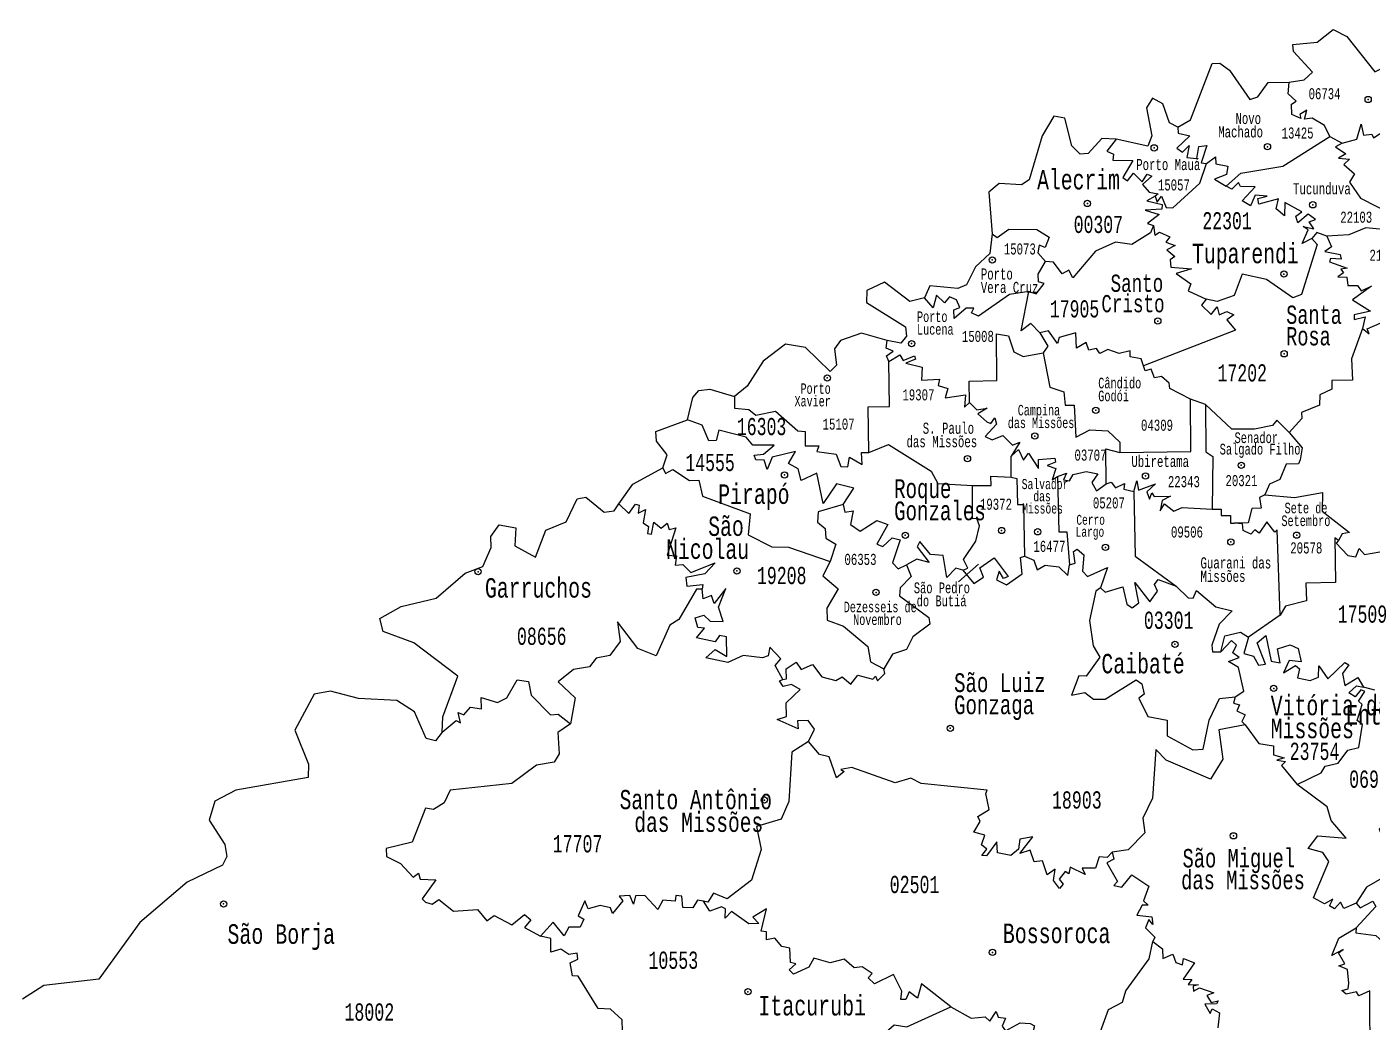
# Model space of a CAD drawing. Header units: millimetres. Extents: x 9851 to 10267, y 23387 to 23778.
# Drawn here: x 10027.88 to 10047.2, y 23436.49 to 23450.78 of the extents above; entities that cross this region are included whole.
import ezdxf
from ezdxf.enums import TextEntityAlignment as Align

# ---------------------------------------------------------------- set-up
doc = ezdxf.new("R2010")
doc.units = ezdxf.units.MM
doc.layers.add('3', color=7, linetype='Continuous')
doc.styles.add('MONOTXT', font='MONOTXT', dxfattribs={"height": 0.2})

# ---------------------------------------------------------------- blocks, each defined once
blk = doc.blocks.new('SEDE')
at = {"layer": '3', "color": 7, "linetype": 'Continuous'}
blk.add_circle((0, 0), 0.00451, dxfattribs=at)

msp = doc.modelspace()

# ---------------------------------------------------------------- linework, layer by layer
at = {"color": 7, "linetype": 'Continuous'}
for p, q in [((10046.595, 23449.205), (10046.77, 23449.108)), ((10044.809, 23445.355), (10044.595, 23445.435)), ((10042.019, 23444.313), (10042.017, 23444.618)), ((10041.551, 23443.067), (10041.26, 23442.814)), ((10045.88, 23442.333), (10045.427, 23442.018))]:
    msp.add_line(p, q, dxfattribs=at)
for points in [[(10046.011, 23449.985), (10046.227, 23450.016), (10046.346, 23450.129), (10046.071, 23450.422), (10046.061, 23450.524), (10046.412, 23450.56), (10046.64, 23450.741), (10046.836, 23450.639), (10047.24, 23450.131), (10047.415, 23450.225), (10047.39, 23450.777), (10047.904, 23450.319)], [(10044.411, 23449.339), (10044.593, 23449.444), (10044.904, 23450.251), (10045.014, 23450.259), (10045.151, 23450.157), (10045.446, 23449.737), (10045.559, 23449.775), (10045.71, 23449.978), (10046.011, 23449.985)], [(10046.595, 23449.205), (10046.515, 23449.362), (10046.342, 23449.466), (10046.232, 23449.454), (10046.263, 23449.584), (10046.165, 23449.522), (10046.178, 23449.461), (10046.05, 23449.519), (10046.044, 23449.668), (10046.112, 23449.712), (10045.997, 23449.818), (10046.011, 23449.985)], [(10044.411, 23449.339), (10044.29, 23449.402), (10044.197, 23449.675), (10044.048, 23449.756), (10043.961, 23449.615), (10044.038, 23449.212), (10043.978, 23449.067), (10043.526, 23449.164)], [(10046.77, 23449.108), (10046.982, 23449.164), (10047.042, 23449.383), (10047.075, 23449.222), (10047.196, 23449.238), (10047.219, 23449.184), (10047.465, 23449.343), (10047.436, 23449.457), (10047.808, 23449.509), (10047.772, 23449.614), (10048.058, 23449.659), (10048.194, 23449.806)], [(10043.526, 23449.164), (10043.32, 23449.176), (10043.125, 23448.961), (10043.011, 23448.951), (10042.888, 23449.072), (10042.788, 23449.469), (10042.63, 23449.496), (10042.463, 23449.213), (10042.274, 23448.584), (10042.168, 23448.511), (10041.844, 23448.531), (10041.698, 23448.403), (10041.744, 23447.805)], [(10044.411, 23449.339), (10044.416, 23449.251), (10044.584, 23449.215), (10044.396, 23449.036), (10044.479, 23448.979), (10044.573, 23449.075), (10044.54, 23448.902), (10044.685, 23448.886), (10044.711, 23449.06), (10044.827, 23449.073), (10044.745, 23448.825), (10044.822, 23448.815)], [(10043.526, 23449.164), (10043.392, 23448.995), (10043.489, 23448.951), (10043.479, 23448.865), (10043.763, 23448.86), (10043.62, 23448.617), (10043.686, 23448.567), (10043.774, 23448.68), (10043.897, 23448.552), (10043.969, 23448.664), (10044.036, 23448.633), (10043.905, 23448.514), (10044, 23448.406), (10044.127, 23448.383), (10044.084, 23448.347)], [(10045.103, 23448.492), (10045.315, 23448.676), (10045.917, 23448.779), (10046.595, 23449.205)], [(10046.77, 23449.108), (10046.675, 23449.056), (10046.824, 23448.956), (10046.717, 23448.894), (10046.878, 23448.878), (10046.794, 23448.8), (10046.947, 23448.669), (10046.875, 23448.548), (10047.033, 23448.319), (10047.513, 23448.077), (10047.902, 23448.078)], [(10044.822, 23448.815), (10044.951, 23448.914), (10044.957, 23448.81), (10045.128, 23448.778), (10045.108, 23448.66), (10044.937, 23448.593), (10045.103, 23448.492)], [(10044.084, 23448.347), (10044.116, 23448.262), (10044.177, 23448.349), (10044.244, 23448.186), (10044.341, 23448.181), (10044.726, 23448.533), (10044.822, 23448.815)], [(10046.337, 23447.738), (10046.198, 23447.67), (10046.281, 23447.864), (10046.213, 23447.914), (10046.366, 23447.88), (10046.298, 23447.977), (10046.387, 23448.015), (10046.283, 23448.089), (10046.132, 23447.964), (10046.105, 23448.06), (10046.19, 23448.123), (10045.946, 23448.255), (10045.945, 23448.067), (10045.825, 23448.166), (10045.858, 23448.31), (10045.575, 23448.235), (10045.561, 23448.312), (10045.696, 23448.347), (10045.524, 23448.362), (10045.455, 23448.207), (10045.335, 23448.282), (10045.521, 23448.48), (10045.31, 23448.486), (10045.283, 23448.542), (10045.188, 23448.447), (10045.103, 23448.492)], [(10044.084, 23448.347), (10043.968, 23448.282), (10044.188, 23448.228), (10044.181, 23448.163), (10043.943, 23448.146), (10044.142, 23448.085), (10043.974, 23447.955), (10044.062, 23447.925)], [(10047.902, 23448.078), (10047.897, 23447.991), (10047.509, 23447.857), (10047.11, 23447.894), (10046.868, 23447.793), (10046.55, 23447.772)], [(10044.062, 23447.925), (10044.018, 23447.823), (10043.749, 23447.652), (10043.515, 23447.689), (10043.227, 23447.556), (10042.905, 23447.177), (10042.847, 23447.284), (10042.75, 23447.234), (10042.628, 23447.401), (10042.512, 23447.408)], [(10044.062, 23447.925), (10044.079, 23447.787), (10044.149, 23447.831), (10044.294, 23447.764), (10044.241, 23447.686), (10044.374, 23447.639), (10044.255, 23447.575), (10044.37, 23447.481), (10044.301, 23447.433), (10044.309, 23447.33), (10044.608, 23447.307), (10044.389, 23447.24), (10044.597, 23447.087), (10044.558, 23446.988), (10044.82, 23446.87)], [(10041.744, 23447.805), (10041.712, 23447.523), (10041.505, 23447.332), (10041.375, 23447.074), (10041.254, 23447.021), (10040.849, 23447.062), (10040.771, 23446.887)], [(10041.744, 23447.805), (10041.819, 23447.755), (10041.984, 23447.876), (10042.386, 23447.871), (10042.565, 23447.758), (10042.508, 23447.612), (10042.422, 23447.646), (10042.4, 23447.534), (10042.512, 23447.408)], [(10046.337, 23447.738), (10046.411, 23447.654), (10046.189, 23446.934), (10046.064, 23446.889), (10045.686, 23447.15), (10045.335, 23447.228), (10045.222, 23446.92), (10044.975, 23446.835), (10044.82, 23446.87)], [(10046.55, 23447.772), (10046.405, 23447.826), (10046.337, 23447.738)], [(10046.55, 23447.772), (10046.616, 23447.62), (10046.52, 23447.554), (10046.74, 23447.51), (10046.757, 23447.442), (10046.604, 23447.455), (10046.591, 23447.407), (10046.843, 23447.313), (10046.752, 23447.301), (10046.79, 23447.248), (10046.711, 23447.191), (10046.838, 23447.186), (10046.854, 23447.066), (10046.991, 23447.067), (10047.042, 23446.99), (10047.194, 23447.056), (10046.92, 23446.86), (10047.179, 23446.697), (10046.941, 23446.643), (10046.945, 23446.576), (10047.099, 23446.614), (10047.062, 23446.449)], [(10042.271, 23446.977), (10042.375, 23446.948), (10042.494, 23447.092), (10042.411, 23447.117), (10042.407, 23447.229), (10042.512, 23447.408)], [(10040.771, 23446.887), (10040.562, 23446.836), (10040.197, 23447.111), (10039.945, 23446.995), (10039.94, 23446.823), (10040.499, 23446.47), (10040.513, 23446.338), (10040.434, 23446.24), (10040.235, 23446.277)], [(10042.271, 23446.977), (10041.993, 23446.938), (10041.551, 23446.626), (10041.447, 23446.672), (10041.481, 23446.739), (10041.371, 23446.739), (10041.2, 23446.593), (10041.196, 23446.716), (10041.283, 23446.752), (10041.232, 23446.862), (10041.13, 23446.901), (10041.06, 23446.818), (10040.948, 23446.928), (10040.9, 23446.744), (10040.771, 23446.887)], [(10042.429, 23446.386), (10042.3, 23446.52), (10042.16, 23446.415), (10042.271, 23446.977)], [(10044.82, 23446.87), (10044.753, 23446.782), (10044.891, 23446.651), (10044.977, 23446.761), (10045.007, 23446.644), (10045.116, 23446.691), (10045.214, 23446.646), (10045.116, 23446.572), (10045.238, 23446.424), (10043.916, 23445.913)], [(10047.062, 23446.449), (10047.158, 23446.37), (10047.129, 23446.442), (10047.428, 23446.575)], [(10040.235, 23446.277), (10039.87, 23446.38), (10039.568, 23446.278), (10039.48, 23446.155), (10039.512, 23445.92), (10039.419, 23445.83), (10039.065, 23446.174), (10038.778, 23446.224), (10038.458, 23445.978), (10038.228, 23445.622), (10038.043, 23445.471)], [(10041.421, 23445.384), (10041.417, 23445.691), (10041.814, 23445.701), (10041.807, 23446.371), (10041.98, 23446.343), (10042.057, 23446.115), (10042.191, 23446.047), (10042.477, 23446.099)], [(10043.916, 23445.913), (10043.886, 23446.011), (10043.729, 23446.042), (10043.728, 23446.13), (10043.567, 23446.09), (10043.408, 23446.147), (10043.292, 23446.087), (10043.243, 23446.161), (10043.135, 23446.135), (10043.094, 23446.248), (10042.956, 23446.167), (10042.948, 23446.384), (10042.707, 23446.318), (10042.684, 23446.235), (10042.555, 23446.417), (10042.429, 23446.386)], [(10042.429, 23446.386), (10042.546, 23446.193), (10042.477, 23446.099)], [(10047.062, 23446.449), (10046.905, 23446.015), (10046.92, 23445.709), (10046.622, 23445.703), (10046.621, 23445.576), (10046.449, 23445.495), (10046.445, 23445.35), (10046.188, 23445.241), (10046.191, 23445.158), (10046.01, 23444.954)], [(10040.261, 23445.976), (10040.227, 23446.056), (10040.321, 23446.121), (10040.224, 23446.166), (10040.235, 23446.277)], [(10039.973, 23444.666), (10039.964, 23445.323), (10040.269, 23445.33), (10040.261, 23445.976)], [(10040.261, 23445.976), (10040.417, 23446.068), (10040.469, 23445.991), (10040.628, 23446.056), (10040.643, 23446.007), (10040.506, 23445.951), (10040.74, 23445.893), (10040.73, 23445.705), (10040.991, 23445.719), (10040.968, 23445.631), (10041.108, 23445.589), (10041.069, 23445.455), (10041.363, 23445.497), (10041.347, 23445.32), (10041.421, 23445.384)], [(10042.477, 23446.099), (10042.571, 23445.605), (10042.774, 23445.54), (10042.791, 23445.347), (10042.924, 23445.348), (10042.948, 23444.887), (10043.147, 23444.996), (10043.404, 23444.981), (10043.577, 23444.815), (10043.579, 23444.667)], [(10044.595, 23445.435), (10044.294, 23445.587), (10044.286, 23445.663), (10044.175, 23445.757), (10044.075, 23445.742), (10044.027, 23445.863), (10043.944, 23445.841), (10043.916, 23445.913)], [(10037.37, 23445.138), (10037.447, 23445.46), (10037.534, 23445.558), (10037.69, 23445.579), (10038.043, 23445.471)], [(10038.043, 23445.471), (10038.045, 23445.303), (10038.252, 23445.287), (10038.352, 23445.204), (10038.632, 23445.26), (10038.954, 23444.977), (10039.059, 23444.969), (10039.058, 23444.762), (10039.255, 23444.763), (10039.225, 23444.683), (10039.504, 23444.644), (10039.57, 23444.469), (10039.671, 23444.464), (10039.695, 23444.599), (10039.878, 23444.497), (10039.87, 23444.666), (10039.973, 23444.666)], [(10041.421, 23445.384), (10041.523, 23445.283), (10041.675, 23445.304), (10041.54, 23445.223), (10041.67, 23445.108), (10041.725, 23445.083), (10041.782, 23445.164), (10041.807, 23445.073), (10041.644, 23444.898), (10041.744, 23444.852), (10041.896, 23444.91), (10042.035, 23444.776), (10042.141, 23444.816), (10042.017, 23444.618)], [(10043.579, 23444.667), (10044.597, 23444.681), (10044.595, 23445.435)], [(10046.01, 23444.954), (10045.834, 23445.133), (10045.772, 23445.057), (10045.513, 23445.003), (10045.187, 23445.001), (10044.809, 23445.355)], [(10044.809, 23445.355), (10044.814, 23444.68), (10044.912, 23444.611), (10044.903, 23443.855)], [(10037.017, 23444.446), (10037.076, 23444.635), (10036.925, 23444.831), (10036.917, 23444.97), (10037.37, 23445.138)], [(10039.604, 23443.921), (10039.758, 23444.156), (10039.512, 23444.22), (10039.319, 23443.936), (10039.229, 23444.373), (10039.001, 23444.265), (10038.96, 23444.436), (10038.82, 23444.509), (10038.92, 23444.681), (10038.584, 23444.599), (10038.516, 23444.426), (10038.469, 23444.559), (10038.349, 23444.565), (10038.325, 23444.628), (10038.459, 23444.643), (10038.616, 23444.774), (10038.307, 23444.776), (10038.211, 23444.888), (10037.82, 23444.991), (10037.781, 23444.842), (10037.677, 23444.834), (10037.582, 23445.063), (10037.37, 23445.138)], [(10046.01, 23444.954), (10046.198, 23444.734), (10046.168, 23444.563), (10046.142, 23444.507), (10045.968, 23444.501), (10045.878, 23444.279), (10045.729, 23444.214), (10045.66, 23444.063)], [(10039.973, 23444.666), (10040.254, 23444.782), (10040.871, 23444.4), (10040.966, 23444.222), (10041.464, 23444.195)], [(10042.017, 23444.618), (10042.124, 23444.71), (10042.194, 23444.558), (10042.265, 23444.661), (10042.411, 23444.441), (10042.412, 23444.57), (10042.647, 23444.586), (10042.656, 23444.529), (10042.533, 23444.483), (10042.657, 23444.441), (10042.608, 23444.274), (10042.683, 23444.323)], [(10043.382, 23444.218), (10043.379, 23444.721), (10043.579, 23444.667)], [(10036.385, 23443.931), (10036.583, 23444.214), (10037.017, 23444.446)], [(10037.017, 23444.446), (10037.054, 23444.369), (10037.158, 23444.423), (10037.397, 23444.267), (10037.534, 23444.27), (10037.585, 23444.043), (10038.269, 23443.79), (10038.243, 23443.485), (10038.579, 23443.315), (10038.818, 23443.308), (10039.417, 23443.104)], [(10041.464, 23444.195), (10041.729, 23444.194), (10041.725, 23444.329), (10042.019, 23444.313)], [(10042.019, 23444.313), (10042.1, 23444.295), (10042.109, 23443.923), (10042.193, 23443.921), (10042.208, 23443.181)], [(10042.683, 23444.323), (10042.814, 23444.372), (10042.768, 23444.278), (10042.854, 23444.261), (10042.906, 23444.354), (10043.094, 23444.395), (10043.262, 23444.362), (10043.174, 23444.236), (10043.241, 23444.12), (10043.382, 23444.218)], [(10042.683, 23444.323), (10042.701, 23443.528), (10042.818, 23443.528), (10042.854, 23443.056)], [(10043.382, 23444.218), (10043.452, 23444.241), (10043.515, 23444.16), (10043.644, 23444.225), (10043.637, 23444.14), (10043.78, 23444.109)], [(10043.78, 23444.109), (10043.821, 23444.261), (10043.844, 23444.127), (10044.09, 23444.219), (10043.968, 23444.103), (10044.005, 23443.997), (10044.039, 23444.088), (10044.071, 23444.037), (10044.307, 23444.042), (10044.187, 23443.977), (10044.156, 23443.833), (10044.222, 23443.93), (10044.353, 23443.827), (10044.471, 23443.879), (10044.903, 23443.855)], [(10033.847, 23440.655), (10033.857, 23440.874), (10034.071, 23441.456), (10033.442, 23441.935), (10032.998, 23442.098), (10032.952, 23442.285), (10033.26, 23442.456), (10033.763, 23442.577), (10034.175, 23442.936), (10034.429, 23443.032), (10034.551, 23443.307), (10034.545, 23443.462), (10034.665, 23443.631), (10034.904, 23443.585), (10034.892, 23443.329), (10035.187, 23443.165), (10035.336, 23443.552), (10035.628, 23443.673), (10035.787, 23444.003), (10035.909, 23444.025), (10036.174, 23443.81), (10036.316, 23443.83), (10036.385, 23443.931)], [(10041.325, 23442.979), (10041.394, 23443.007), (10041.334, 23443.132), (10041.512, 23443.398), (10041.563, 23443.617), (10041.525, 23443.722), (10041.461, 23443.717), (10041.464, 23444.195)], [(10043.78, 23444.109), (10043.797, 23443.182), (10044.385, 23442.752)], [(10045.66, 23444.063), (10045.583, 23444.024), (10045.608, 23443.867), (10045.476, 23443.865), (10045.422, 23443.658), (10045.22, 23443.656)], [(10045.66, 23444.063), (10046.085, 23444.021), (10046.488, 23444.096), (10046.484, 23443.828), (10046.874, 23443.521), (10046.77, 23443.502), (10046.719, 23443.404)], [(10036.385, 23443.931), (10036.529, 23443.793), (10036.622, 23443.927), (10036.675, 23443.913), (10036.662, 23443.796), (10036.767, 23443.851), (10036.732, 23443.661), (10036.812, 23443.606), (10036.796, 23443.506), (10036.853, 23443.498), (10036.887, 23443.668), (10036.992, 23443.584), (10037.077, 23443.653), (10037.107, 23443.563), (10037.203, 23443.586), (10037.08, 23443.196), (10037.212, 23443.185), (10037.192, 23443.051), (10037.305, 23443.063), (10037.42, 23442.946), (10037.769, 23443.086), (10037.62, 23442.926), (10037.348, 23442.875), (10037.361, 23442.748), (10037.59, 23442.775), (10037.582, 23442.706)], [(10039.604, 23443.921), (10039.245, 23443.818), (10039.238, 23443.669), (10039.346, 23443.579), (10039.358, 23443.441), (10039.5, 23443.353), (10039.417, 23443.104)], [(10039.604, 23443.921), (10039.627, 23443.813), (10039.747, 23443.832), (10039.713, 23443.636), (10039.849, 23443.541), (10040.087, 23443.692), (10040.248, 23443.633), (10040.088, 23443.354), (10040.177, 23443.32), (10040.311, 23443.443), (10040.426, 23443.417), (10040.312, 23443.084), (10040.396, 23443), (10040.517, 23443.054)], [(10044.903, 23443.855), (10045.035, 23443.856), (10045.033, 23443.763), (10045.168, 23443.766), (10045.168, 23443.655), (10045.22, 23443.656)], [(10045.88, 23442.333), (10045.836, 23443.56), (10045.803, 23443.527), (10045.69, 23443.675), (10045.579, 23443.512), (10045.515, 23443.559), (10045.46, 23443.495), (10045.347, 23443.548), (10045.34, 23443.644), (10045.22, 23443.656)], [(10046.719, 23443.404), (10046.665, 23443.444), (10046.676, 23442.804), (10046.248, 23442.795), (10046.257, 23442.541), (10045.959, 23442.464), (10045.88, 23442.333)], [(10041.325, 23442.979), (10041.222, 23443.006), (10041.092, 23442.875), (10041.04, 23443.188), (10040.861, 23443.206), (10040.706, 23443.39), (10040.668, 23443.316), (10040.838, 23443.089), (10040.662, 23443.139), (10040.517, 23443.054)], [(10042.854, 23443.056), (10042.935, 23443.082), (10042.911, 23443.246), (10042.967, 23443.283), (10043.059, 23443.201), (10043.041, 23442.966), (10043.116, 23442.888), (10043.402, 23443.018), (10043.301, 23442.724)], [(10046.719, 23443.404), (10046.687, 23443.369), (10046.853, 23443.192), (10046.967, 23443.173), (10047.017, 23443.292), (10047.093, 23443.202), (10047.314, 23443.244), (10047.94, 23443.148), (10048.229, 23443.161), (10048.539, 23443.368), (10048.735, 23443.346), (10048.956, 23443.424)], [(10039.417, 23443.104), (10039.314, 23442.896), (10039.533, 23442.712), (10039.369, 23442.432), (10039.377, 23442.26), (10039.609, 23442.177), (10039.959, 23441.883), (10039.999, 23441.666), (10040.188, 23441.565)], [(10040.517, 23443.054), (10040.583, 23442.889), (10040.426, 23442.725), (10040.415, 23442.61), (10040.835, 23442.299), (10040.85, 23442.206), (10040.608, 23442.023), (10040.516, 23441.843), (10040.312, 23441.772), (10040.188, 23441.565)], [(10041.325, 23442.979), (10041.481, 23442.786), (10041.622, 23442.88), (10041.566, 23443.015), (10041.774, 23443.155), (10041.974, 23442.889), (10041.909, 23442.862), (10041.847, 23442.965), (10041.805, 23442.843), (10041.949, 23442.77), (10042.174, 23442.925), (10042.154, 23443.161), (10042.208, 23443.181)], [(10042.208, 23443.181), (10042.341, 23443.125), (10042.392, 23442.982), (10042.507, 23443.052), (10042.7, 23443.028), (10042.83, 23442.903), (10042.854, 23443.056)], [(10037.582, 23442.706), (10037.498, 23442.706), (10037.247, 23442.271), (10037.115, 23442.191), (10036.919, 23441.75), (10036.657, 23441.857), (10036.366, 23442.236), (10036.401, 23441.956), (10036.255, 23441.755), (10036.057, 23441.717), (10035.965, 23441.594), (10035.735, 23441.555), (10035.515, 23441.375), (10035.757, 23441.147), (10035.689, 23440.774)], [(10038.738, 23441.408), (10038.629, 23441.61), (10038.708, 23441.708), (10038.551, 23441.875), (10038.527, 23441.75), (10038.447, 23441.719), (10038.171, 23441.756), (10037.947, 23441.652), (10037.632, 23441.721), (10037.769, 23441.843), (10037.933, 23441.742), (10037.928, 23442.022), (10037.831, 23442.042), (10037.766, 23441.949), (10037.5, 23442.009), (10037.615, 23442.145), (10037.519, 23442.158), (10037.479, 23442.293), (10037.605, 23442.335), (10037.694, 23442.249), (10037.88, 23442.242), (10037.817, 23442.448), (10037.92, 23442.718), (10037.755, 23442.502), (10037.716, 23442.616), (10037.593, 23442.566), (10037.582, 23442.706)], [(10043.301, 23442.724), (10043.234, 23442.68), (10043.143, 23442.258), (10043.196, 23441.893), (10043.29, 23441.729), (10043.094, 23441.458), (10042.988, 23441.463), (10042.882, 23441.183), (10043.077, 23441.224), (10043.199, 23441.128), (10043.367, 23441.13), (10043.814, 23441.407), (10043.895, 23441.346), (10043.929, 23441.201), (10043.853, 23441.142), (10043.981, 23440.88), (10044.257, 23440.827), (10044.259, 23440.603), (10044.628, 23440.4), (10044.777, 23440.412), (10044.861, 23440.826), (10045.009, 23441.136), (10045.236, 23441.16)], [(10043.301, 23442.724), (10043.366, 23442.666), (10043.621, 23442.738), (10043.678, 23442.491), (10043.757, 23442.438), (10043.851, 23442.51), (10043.793, 23442.802), (10044.007, 23442.524), (10044.12, 23442.679), (10044.078, 23442.773), (10044.129, 23442.847), (10044.385, 23442.752)], [(10044.385, 23442.752), (10044.558, 23442.584), (10044.629, 23442.578), (10044.68, 23442.689), (10044.957, 23442.451), (10045.191, 23442.397), (10045.005, 23442.205), (10044.897, 23441.901), (10044.908, 23441.807), (10045.028, 23441.805)], [(10045.028, 23441.805), (10045.087, 23442.038), (10045.312, 23442.089), (10045.427, 23442.018)], [(10045.236, 23441.16), (10045.36, 23441.244), (10045.281, 23441.58), (10045.138, 23441.668), (10045.294, 23441.725), (10045.201, 23441.792), (10045.255, 23441.903), (10045.182, 23441.969), (10045.028, 23441.805)], [(10045.427, 23442.018), (10045.358, 23441.785), (10045.5, 23441.746), (10045.57, 23441.617), (10045.672, 23441.628), (10045.552, 23441.935), (10045.673, 23442.042), (10045.753, 23441.673), (10045.882, 23441.65), (10045.842, 23441.848), (10046.023, 23441.908), (10046.14, 23441.853), (10046.183, 23441.665), (10046.009, 23441.683), (10045.927, 23441.506), (10046.101, 23441.613), (10046.158, 23441.561), (10046.131, 23441.435), (10046.311, 23441.397), (10046.431, 23441.443), (10046.435, 23441.604), (10046.565, 23441.419), (10046.808, 23441.656), (10046.867, 23441.622), (10046.778, 23441.494), (10046.807, 23441.323), (10046.996, 23441.44), (10047.077, 23441.299)], [(10038.738, 23441.408), (10038.794, 23441.421), (10038.789, 23441.563), (10038.93, 23441.658), (10039.003, 23441.554), (10039.164, 23441.625), (10039.297, 23441.45), (10039.499, 23441.396), (10039.591, 23441.447), (10039.717, 23441.342), (10039.816, 23441.47), (10040.031, 23441.416), (10040.068, 23441.46), (10040.099, 23441.391), (10040.206, 23441.495), (10040.188, 23441.565)], [(10033.847, 23440.655), (10034.047, 23440.82), (10034.109, 23440.79), (10034.078, 23440.938), (10034.159, 23440.905), (10034.252, 23441.015), (10034.414, 23440.987), (10034.408, 23441.15), (10034.644, 23441.081), (10034.776, 23441.148), (10034.924, 23441.405), (10035.088, 23441.383), (10035.126, 23441.183), (10035.401, 23440.903), (10035.512, 23440.911), (10035.689, 23440.774)], [(10039.109, 23440.518), (10039.196, 23440.698), (10039.103, 23440.821), (10038.949, 23440.816), (10038.957, 23440.703), (10038.659, 23440.835), (10038.794, 23440.88), (10038.787, 23441.077), (10038.99, 23441.265), (10038.864, 23441.338), (10038.745, 23441.309), (10038.69, 23441.391), (10038.738, 23441.408)], [(10046.127, 23439.903), (10046.468, 23440.071), (10046.525, 23440.164), (10046.713, 23440.208), (10046.853, 23440.395), (10047.01, 23440.436), (10047.061, 23440.763), (10046.988, 23440.823), (10047.056, 23441.05), (10047.004, 23441.101), (10047.097, 23441.238), (10047.038, 23441.26), (10046.956, 23441.159), (10046.869, 23441.221), (10046.977, 23441.318), (10047.077, 23441.299)], [(10033.847, 23440.655), (10033.75, 23440.53), (10033.615, 23440.562), (10033.448, 23440.947), (10033.197, 23441.108), (10032.644, 23441.138), (10032.243, 23441.243), (10032.007, 23441.2), (10031.733, 23440.682), (10031.93, 23440.195), (10031.925, 23440.005), (10030.882, 23439.821), (10030.583, 23439.666), (10030.503, 23439.39), (10030.727, 23439.04), (10030.755, 23438.871), (10030.694, 23438.747), (10030.186, 23438.503), (10029.504, 23437.923), (10028.917, 23437.108), (10028.126, 23437.016), (10027.822, 23436.822)], [(10045.236, 23441.16), (10045.21, 23441.071), (10045.297, 23441.048), (10045.26, 23440.958), (10045.377, 23440.901), (10045.332, 23440.805), (10045.38, 23440.757)], [(10047.242, 23441.258), (10047.077, 23441.299)], [(10035.689, 23440.774), (10035.508, 23440.647), (10035.525, 23440.342), (10035.453, 23440.222), (10035.2, 23440.181), (10034.848, 23439.916), (10033.962, 23439.821), (10033.874, 23439.642), (10033.724, 23439.543), (10033.607, 23439.565), (10033.415, 23439.075), (10033.041, 23438.982), (10033.05, 23438.871), (10033.249, 23438.769), (10033.429, 23438.574), (10033.508, 23438.631), (10033.532, 23438.542), (10033.757, 23438.535), (10033.559, 23438.264), (10033.606, 23438.212), (10033.705, 23438.186), (10033.8, 23438.252), (10034.008, 23438.084), (10034.356, 23438.107), (10034.487, 23437.947), (10034.596, 23438.021), (10034.847, 23437.888), (10035.027, 23438.038), (10035.12, 23437.96), (10035.027, 23437.851), (10035.257, 23437.724)], [(10045.38, 23440.757), (10045.001, 23440.686), (10045.055, 23440.266), (10044.879, 23439.979), (10044.244, 23440.25), (10044.094, 23440.404), (10044.045, 23439.706), (10043.908, 23439.42), (10043.937, 23439.211), (10043.696, 23438.966), (10043.466, 23438.933)], [(10045.38, 23440.757), (10045.572, 23440.493), (10045.783, 23440.459), (10045.787, 23440.33), (10045.938, 23440.286), (10045.831, 23440.252), (10045.955, 23440.231), (10045.901, 23440.177), (10046.127, 23439.903)], [(10039.109, 23440.518), (10038.867, 23440.365), (10038.825, 23439.66), (10038.713, 23439.407), (10038.361, 23439.299), (10038.43, 23438.969), (10038.29, 23438.532), (10037.939, 23438.264), (10037.745, 23438.342), (10037.663, 23438.214), (10037.599, 23438.226)], [(10043.466, 23438.933), (10043.394, 23438.855), (10043.28, 23438.867), (10043.23, 23438.701), (10043.036, 23438.703), (10043.081, 23438.609), (10042.863, 23438.717), (10042.848, 23438.623), (10042.794, 23438.654), (10042.705, 23438.542), (10042.765, 23438.474), (10042.712, 23438.408), (10042.624, 23438.525), (10042.652, 23438.686), (10042.533, 23438.605), (10042.469, 23438.808), (10042.349, 23438.793), (10042.293, 23438.96), (10042.142, 23438.911), (10042.329, 23439.152), (10042.141, 23439.116), (10042.122, 23438.973), (10042.012, 23438.882), (10041.82, 23438.922), (10041.81, 23439.079), (10041.665, 23438.878), (10041.596, 23438.886), (10041.669, 23438.976), (10041.594, 23439.035), (10041.641, 23439.176), (10041.484, 23439.221), (10041.575, 23439.372), (10041.541, 23439.445), (10041.703, 23439.543), (10041.655, 23439.773), (10041.671, 23439.821), (10040.725, 23439.917), (10040.577, 23439.992), (10040.352, 23439.928), (10039.729, 23440.149), (10039.572, 23440.116), (10039.622, 23440.088), (10039.512, 23440), (10039.404, 23440.302), (10039.264, 23440.334), (10039.109, 23440.518)], [(10049.378, 23440.147), (10048.898, 23440.225), (10048.763, 23440.378), (10048.596, 23440.251), (10048.462, 23440.366), (10048.19, 23440.337), (10047.742, 23440.495), (10047.672, 23440.388), (10047.862, 23440.405), (10047.972, 23440.246), (10047.826, 23440.347), (10047.711, 23440.204), (10048.018, 23440.043), (10047.996, 23439.938), (10048.196, 23439.867), (10047.728, 23439.695), (10047.303, 23439.263), (10047.418, 23438.974), (10047.694, 23438.946), (10047.526, 23438.664), (10047.12, 23438.43), (10046.97, 23438.199)], [(10046.97, 23438.199), (10046.796, 23438.122), (10046.745, 23438.214), (10046.662, 23438.116), (10046.591, 23438.16), (10046.635, 23438.258), (10046.518, 23438.188), (10046.358, 23438.274), (10046.58, 23438.797), (10046.494, 23438.926), (10046.282, 23438.984), (10046.42, 23439.166), (10046.827, 23439.132), (10046.612, 23439.384), (10046.557, 23439.583), (10046.127, 23439.903)], [(10046.97, 23437.845), (10046.967, 23437.775), (10047.255, 23437.736), (10047.482, 23437.53), (10047.658, 23437.911), (10047.505, 23437.94), (10047.376, 23438.058), (10047.605, 23438.166), (10047.867, 23437.984), (10048.345, 23438.324), (10048.793, 23438.193), (10048.84, 23438.346), (10048.994, 23438.442), (10049.003, 23438.603), (10049.272, 23438.726), (10049.23, 23438.849), (10049.12, 23438.865), (10049.226, 23438.897), (10049.229, 23439.159), (10049.4, 23439.152), (10049.303, 23439.199), (10049.365, 23439.28), (10049.472, 23439.252)], [(10043.466, 23438.933), (10043.492, 23438.832), (10043.393, 23438.78), (10043.543, 23438.512), (10043.494, 23438.451), (10043.606, 23438.431), (10043.751, 23438.605), (10043.993, 23438.445), (10043.919, 23438.234), (10043.983, 23438.171), (10043.899, 23438.172), (10043.822, 23438.029), (10044.039, 23438.005), (10044.05, 23437.894), (10043.997, 23437.964), (10043.949, 23437.845), (10044.08, 23437.713), (10044.052, 23437.648)], [(10037.599, 23438.226), (10037.513, 23438.244), (10037.448, 23438.132), (10037.303, 23438.136), (10037.291, 23438.299), (10037.202, 23438.312), (10037.195, 23438.227), (10037.018, 23438.241), (10036.946, 23438.11), (10036.757, 23438.308), (10036.624, 23438.307), (10036.593, 23438.187), (10036.541, 23438.31), (10036.387, 23438.302), (10036.443, 23438.233), (10036.295, 23438.05), (10036.262, 23438.133), (10036.115, 23438.165), (10035.943, 23438.116), (10035.897, 23438.231), (10035.802, 23438.02), (10035.879, 23437.97), (10035.829, 23437.853), (10035.664, 23437.856), (10035.598, 23437.731), (10035.443, 23437.928), (10035.257, 23437.724)], [(10041.152, 23436.714), (10040.729, 23437.041), (10040.673, 23436.836), (10040.555, 23436.928), (10040.506, 23436.815), (10040.432, 23436.816), (10040.446, 23436.935), (10040.329, 23437.176), (10040.053, 23437.04), (10039.966, 23437.13), (10040.02, 23437.192), (10039.878, 23437.288), (10039.762, 23437.271), (10039.62, 23437.398), (10039.42, 23437.342), (10039.185, 23437.411), (10039.111, 23437.282), (10038.89, 23437.18), (10038.83, 23437.242), (10038.925, 23437.33), (10038.849, 23437.349), (10038.84, 23437.554), (10038.726, 23437.576), (10038.625, 23437.699), (10038.506, 23437.671), (10038.503, 23437.786), (10038.426, 23437.796), (10038.506, 23438.116), (10038.306, 23438), (10038.394, 23437.91), (10038.252, 23437.902), (10038, 23438.078), (10037.909, 23437.982), (10037.915, 23438.116), (10037.857, 23438.148), (10037.692, 23438.085), (10037.599, 23438.226)], [(10046.97, 23438.199), (10047.031, 23438.135), (10047.212, 23438.227), (10047.256, 23438.15), (10046.97, 23437.845)], [(10047.442, 23435.491), (10047.433, 23435.628), (10047.172, 23435.916), (10047.17, 23436.943), (10047.008, 23436.868), (10046.976, 23436.926), (10046.826, 23436.895), (10046.767, 23436.946), (10046.859, 23436.969), (10046.869, 23437.05), (10046.847, 23437.247), (10046.722, 23437.298), (10046.811, 23437.331), (10046.719, 23437.489), (10046.783, 23437.535), (10046.623, 23437.449), (10046.725, 23437.696), (10046.97, 23437.845)], [(10036.437, 23436.363), (10036.43, 23436.526), (10036.265, 23436.678), (10036.089, 23436.69), (10035.802, 23437.15), (10035.717, 23437.159), (10035.683, 23437.343), (10035.794, 23437.395), (10035.788, 23437.483), (10035.668, 23437.463), (10035.551, 23437.537), (10035.408, 23437.494), (10035.409, 23437.691), (10035.257, 23437.724)], [(10041.152, 23436.714), (10041.445, 23436.547), (10041.645, 23436.568), (10041.713, 23436.507), (10041.802, 23436.645), (10041.833, 23436.563), (10041.935, 23436.547), (10041.889, 23436.434), (10041.937, 23436.368), (10042.145, 23436.481), (10042.289, 23436.474), (10042.352, 23436.438), (10042.316, 23436.297), (10042.43, 23436.317), (10042.564, 23436.125), (10043.02, 23436.076), (10043.281, 23436.307), (10043.414, 23436.674), (10043.617, 23436.779), (10043.663, 23436.94), (10043.998, 23437.403), (10044.052, 23437.648)], [(10044.052, 23437.648), (10044.192, 23437.544), (10044.197, 23437.404), (10044.339, 23437.468), (10044.384, 23437.346), (10044.478, 23437.316), (10044.494, 23437.407), (10044.649, 23437.342), (10044.486, 23437.107), (10044.61, 23437.102), (10044.56, 23437.033), (10044.708, 23437.026), (10044.631, 23437.006), (10044.634, 23436.936), (10044.723, 23436.982), (10044.926, 23436.913), (10044.829, 23436.873), (10044.89, 23436.775), (10044.988, 23436.796), (10044.968, 23436.753), (10044.801, 23436.752), (10044.874, 23436.617), (10044.902, 23436.683), (10045.008, 23436.627), (10044.986, 23436.411)], [(10039.988, 23435.436), (10040.024, 23435.59), (10039.915, 23435.706), (10039.723, 23435.766), (10040.062, 23435.887), (10040.505, 23435.818), (10040.277, 23435.951), (10040.222, 23436.351), (10040.339, 23436.452), (10040.519, 23436.424), (10041.152, 23436.714)]]:
    msp.add_lwpolyline(points, dxfattribs=at)
for p in [(10047.144, 23449.735), (10044.072, 23449.041), (10045.699, 23449.057), (10043.113, 23448.243), (10046.349, 23448.224), (10041.747, 23447.432), (10045.935, 23447.23), (10044.124, 23446.555), (10040.588, 23446.232), (10045.938, 23446.085), (10039.377, 23445.738), (10043.233, 23445.274), (10042.358, 23444.905), (10041.391, 23444.58), (10045.322, 23444.485), (10038.763, 23444.346), (10043.947, 23444.332), (10040.497, 23443.48), (10041.88, 23443.549), (10042.399, 23443.53), (10046.119, 23443.482), (10043.372, 23443.307), (10045.172, 23443.385), (10034.363, 23442.957), (10038.08, 23442.968), (10040.077, 23442.661), (10044.369, 23441.916), (10045.788, 23441.282), (10041.144, 23440.71), (10038.474, 23439.68), (10045.21, 23439.166), (10030.708, 23438.188), (10041.749, 23437.493), (10038.238, 23436.928)]:
    msp.add_point(p, dxfattribs=at)

# ---------------------------------------------------------------- block references
for p, xscale, yscale, zscale, rotation in [((10047.144, 23449.735), 10.00001501417985, 10.00001501417985, 10, 356.558289326036), ((10044.072, 23449.041), 10.00001751077661, 10.00001751077661, 10, 356.3973700129022), ((10045.699, 23449.057), 9.999985349874482, 9.999985349874482, 10, 356.4732779533672), ((10043.113, 23448.243), 10, 10, 10, 356.3310649866488), ((10046.349, 23448.224), 10, 10, 10, 356.4810334654726), ((10041.747, 23447.432), 10, 10, 10, 356.2449713871785), ((10045.935, 23447.23), 9.999981789228178, 9.999981789228178, 10, 356.4347830497642), ((10044.124, 23446.555), 10, 10, 10, 356.3318637605335), ((10040.588, 23446.232), 10, 10, 10, 356.1572627874253), ((10045.938, 23446.085), 10, 10, 10, 356.4037774411894), ((10039.377, 23445.738), 9.999989283053054, 9.999989283053054, 10, 356.0863965476929), ((10043.233, 23445.274), 9.999981432523793, 9.999981432523793, 10, 356.2548569336653), ((10042.358, 23444.905), 10.00001183800306, 10.00001183800306, 10, 356.203530750282), ((10041.391, 23444.58), 9.999999999999998, 9.999999999999998, 9.999999999999998, 356.1487084681323), ((10045.322, 23444.485), 10, 10, 10, 356.3313312444517), ((10038.763, 23444.346), 10.00002027083424, 10.00002027083424, 10, 356.017944365754), ((10043.947, 23444.332), 9.99998928565515, 9.99998928565515, 10, 356.2623463748047), ((10040.497, 23443.48), 9.999980401442059, 9.999980401442059, 10, 356.0754284113218), ((10041.88, 23443.549), 10.00002038912086, 10.00002038912086, 10, 356.1428341111271), ((10042.399, 23443.53), 10.00001811229295, 10.00001811229295, 10, 356.1668997878166), ((10046.119, 23443.482), 9.999986145140612, 9.999986145140612, 10, 356.3412169469476), ((10043.372, 23443.307), 10.0000213186086, 10.0000213186086, 10, 356.2067430399576), ((10045.172, 23443.385), 10, 10, 10, 356.2939014948768), ((10034.363, 23442.957), 10.00001981720342, 10.00001981720342, 10, 355.7683748455306), ((10038.08, 23442.968), 10.00001541099859, 10.00001541099859, 10, 355.9459952214949), ((10040.077, 23442.661), 9.999985326997702, 9.999985326997702, 10, 356.0323726440462), ((10044.369, 23441.916), 10.00001885128629, 10.00001885128629, 10, 356.2150311528433), ((10045.788, 23441.282), 9.999999999999998, 9.999999999999998, 9.999999999999998, 356.2647599002624), ((10041.144, 23440.71), 10.00000000000001, 10.00000000000001, 10.00000000000001, 356.0275632067561), ((10038.474, 23439.68), 9.99998371001059, 9.99998371001059, 10, 355.8700160228161), ((10045.21, 23439.166), 9.999980483408182, 9.999980483408182, 10, 356.1781162126828), ((10030.708, 23438.188), 9.999987072137861, 9.999987072137861, 10, 355.4501955731096), ((10041.749, 23437.493), 10.00002102500628, 10.00002102500628, 10, 355.9644529563445), ((10038.238, 23436.928), 9.999982282434312, 9.999982282434312, 10, 355.7785251783928)]:
    msp.add_blockref('SEDE', p, dxfattribs=dict(at, xscale=xscale, yscale=yscale, zscale=zscale, rotation=rotation))

# ---------------------------------------------------------------- texts
at = {"color": 7, "linetype": 'Continuous', "style": 'MONOTXT'}
for s, height, width, p in [('06734', 0.1586, 0.666661, (10046.518, 23449.818)), ('13425', 0.1587, 0.666655, (10046.131, 23449.254)), ('15057', 0.1588, 0.666667, (10044.355, 23448.509)), ('22301', 0.2456, 0.66667, (10045.118, 23447.995)), ('22103', 0.1589, 0.666667, (10046.973, 23448.046)), ('00307', 0.2456, 0.666663, (10043.27, 23447.942)), ('15073', 0.159, 0.666667, (10042.142, 23447.59)), ('21808', 0.159, 0.666661, (10047.392, 23447.5)), ('17905', 0.2458, 0.666659, (10042.928, 23446.73)), ('15008', 0.1591, 0.666667, (10041.54, 23446.335)), ('17202', 0.2461, 0.666659, (10045.336, 23445.811)), ('19307', 0.1593, 0.666661, (10040.686, 23445.496)), ('16303', 0.2462, 0.666667, (10038.434, 23445.041)), ('15107', 0.1593, 0.666667, (10039.54, 23445.076)), ('04309', 0.1593, 0.666672, (10044.112, 23445.06)), ('14555', 0.2463, 0.666667, (10037.694, 23444.523)), ('03707', 0.1594, 0.666667, (10043.157, 23444.631)), ('Ubiretama', 0.1594, 0.666672, (10044.158, 23444.547)), ('22343', 0.1594, 0.666661, (10044.498, 23444.25)), ('20321', 0.1594, 0.666672, (10045.325, 23444.265)), ('05207', 0.1595, 0.666667, (10043.421, 23443.945)), ('19372', 0.1595, 0.666672, (10041.799, 23443.926)), ('09506', 0.1595, 0.666672, (10044.542, 23443.527)), ('16477', 0.1595, 0.666667, (10042.567, 23443.321)), ('20578', 0.1596, 0.666661, (10046.256, 23443.299)), ('06353', 0.1596, 0.666672, (10039.854, 23443.134)), ('19208', 0.2467, 0.666663, (10038.723, 23442.903)), ('17509', 0.2468, 0.666667, (10047.062, 23442.349)), ('03301', 0.2469, 0.66667, (10044.28, 23442.261)), ('08656', 0.2469, 0.66667, (10035.277, 23442.031)), ('23754', 0.2473, 0.666663, (10046.374, 23440.379)), ('06932', 0.2474, 0.666667, (10047.228, 23439.98)), ('18903', 0.2475, 0.666659, (10042.961, 23439.681)), ('17707', 0.2476, 0.66667, (10035.791, 23439.052)), ('02501', 0.2477, 0.666659, (10040.631, 23438.468)), ('10553', 0.248, 0.666663, (10037.166, 23437.381)), ('18002', 0.2482, 0.66667, (10032.801, 23436.637))]:
    msp.add_text(s, height=height, dxfattribs=dict(at, width=width)).set_placement(p, align=Align.MIDDLE)
for s, height, rotation, width, p in [('Novo ', 0.1591, 359.9995, 0.666655, (10045.698, 23449.383)), ('Machado', 0.1591, 359.9995, 0.666655, (10045.634, 23449.191)), ('Santo ', 0.2477, 360, 0.705878, (10044.353, 23446.974)), ('Cristo', 0.2477, 360, 0.705878, (10044.221, 23446.681)), ('S. Paulo ', 0.1599, 359.9996, 0.666649, (10041.578, 23444.937)), ('das Miss%%245es', 0.15993, 359.9996, 0.666649, (10041.53, 23444.744)), ('S%%227o ', 0.2788, 359.9994, 0.705884, (10038.349, 23443.471)), ('Cerro ', 0.1421, 360, 0.666641, (10043.446, 23443.631)), ('Nicolau', 0.2788, 359.9994, 0.705884, (10038.255, 23443.141)), ('Largo', 0.1421, 360, 0.666641, (10043.354, 23443.459))]:
    msp.add_text(s, height=height, rotation=rotation, dxfattribs=dict(at, width=width)).set_placement(p, align=Align.RIGHT)
for s, height, width, p in [('Porto Mau%%225', 0.15951, 0.666643, (10044.734, 23448.722)), ('Tuparendi', 0.2785, 0.705888, (10046.147, 23447.385))]:
    msp.add_text(s, height=height, dxfattribs=dict(at, width=width)).set_placement(p, align=Align.RIGHT)
for s, height, width, p in [('Alecrim', 0.2781, 0.705879, (10043.58, 23448.723)), ('Pirap%%243', 0.2793, 0.705886, (10038.835, 23444.21)), ('Caibat%%233', 0.2799, 0.70588, (10044.51, 23441.778)), ('Entre-Iju%%237s', 0.2801, 0.705876, (10048.71, 23441.042))]:
    msp.add_text(s, height=height, dxfattribs=dict(at, width=width)).set_placement(p, align=Align.TOP_RIGHT)
at = {"color": 7, "linetype": 'Continuous', "style": 'MONOTXT', "width": 0.666632}
msp.add_text('Tucunduva', height=0.1596, dxfattribs=at).set_placement((10046.48, 23448.374), align=Align.CENTER)
at = {"color": 7, "linetype": 'Continuous', "style": 'MONOTXT'}
for s, height, rotation, width, p in [('Porto ', 0.1594, 359.9995, 0.666649, (10041.582, 23447.31)), ('Vera Cruz', 0.1594, 359.9995, 0.666649, (10041.582, 23447.118)), ('Guarani das ', 0.16013, 359.9996, 0.666638, (10044.736, 23443.164)), ('Miss%%245es', 0.16013, 359.9996, 0.666638, (10044.736, 23442.971)), ('Vit%%243ria das ', 0.27966, 359.9996, 0.705878, (10045.745, 23441.177)), ('Miss%%245es', 0.27966, 359.9996, 0.705878, (10045.744, 23440.847))]:
    msp.add_text(s, height=height, rotation=rotation, dxfattribs=dict(at, width=width)).set_placement(p, align=Align.TOP_LEFT)
for s, height, rotation, width, p in [('Santa ', 0.2617, 359.9982, 0.705875, (10045.967, 23446.515)), ('Porto ', 0.1516, 359.9982, 0.666667, (10040.666, 23446.542)), ('Lucena', 0.1516, 359.9982, 0.666667, (10040.666, 23446.36)), ('Rosa', 0.2617, 359.9982, 0.705875, (10045.967, 23446.206)), ('C%%226ndido ', 0.15297, 359.9982, 0.666655, (10043.268, 23445.589)), ('God%%243i', 0.153, 359.9982, 0.666655, (10043.268, 23445.404)), ('Roque ', 0.2692, 359.9983, 0.705887, (10040.337, 23444.015)), ('Gonzales', 0.2692, 359.9983, 0.705887, (10040.337, 23443.696)), ('S%%227o Luiz ', 0.26896, 359.9983, 0.705877, (10041.198, 23441.23)), ('Gonzaga', 0.269, 359.9983, 0.705877, (10041.198, 23440.912))]:
    msp.add_text(s, height=height, rotation=rotation, dxfattribs=dict(at, width=width)).set_placement(p)
for s, height, rotation, width, p in [('Porto ', 0.1502, 359.9982, 0.666648, (10039.513, 23445.661)), ('Xavier', 0.1502, 359.9982, 0.666648, (10039.427, 23445.48)), ('S%%227o Pedro ', 0.15507, 359.9983, 0.666667, (10041.515, 23442.803)), ('do Buti%%225', 0.15507, 359.9983, 0.666667, (10041.377, 23442.616)), ('Santo Ant%%244nio ', 0.27536, 359.9986, 0.705884, (10038.751, 23439.824)), ('das Miss%%245es', 0.27536, 359.9986, 0.705884, (10038.457, 23439.498))]:
    msp.add_text(s, height=height, rotation=rotation, dxfattribs=dict(at, width=width)).set_placement(p, align=Align.TOP_RIGHT)
at = {"color": 7, "linetype": 'Continuous', "style": 'MONOTXT', "width": 0.666661}
for s, height, p in [('Campina ', 0.1506, (10042.46, 23445.201)), ('das Miss%%245es', 0.15056, (10042.447, 23445.019))]:
    msp.add_text(s, height=height, rotation=359.9982, dxfattribs=at).set_placement(p, align=Align.CENTER)
for s, height, rotation, p in [('Salgado Filho', 0.1547, 359.9984, (10045.592, 23444.7)), ('Senador', 0.1547, 359.9984, (10045.538, 23444.887)), ('Sete de', 0.1524, 359.9982, (10046.252, 23443.878)), ('Setembro', 0.1524, 359.9982, (10046.25, 23443.695))]:
    msp.add_text(s, height=height, rotation=rotation, dxfattribs=at).set_placement(p, align=Align.MIDDLE)
at = {"color": 7, "linetype": 'Continuous', "style": 'MONOTXT'}
for s, height, rotation, width, p in [('Salvador ', 0.1452, 359.9987, 0.666673, (10042.546, 23444.288)), ('das ', 0.1452, 359.9987, 0.666673, (10042.503, 23444.113)), ('Miss%%245es', 0.14519, 359.9987, 0.666673, (10042.468, 23443.938)), ('Dezesseis de ', 0.15134, 359.9982, 0.666642, (10040.181, 23442.527)), ('Novembro', 0.1513, 359.9982, 0.666642, (10040.098, 23442.344)), ('S%%227o Miguel ', 0.26439, 359.9982, 0.70588, (10045.367, 23438.977)), ('das Miss%%245es', 0.26439, 359.9982, 0.70588, (10045.347, 23438.664))]:
    msp.add_text(s, height=height, rotation=rotation, dxfattribs=dict(at, width=width)).set_placement(p, align=Align.TOP_CENTER)
for s, height, width, p in [('Garruchos', 0.2796, 0.705887, (10034.461, 23442.865)), ('Itacurubi', 0.2812, 0.705886, (10038.388, 23436.869))]:
    msp.add_text(s, height=height, dxfattribs=dict(at, width=width)).set_placement(p, align=Align.TOP_LEFT)
for s, width, p in [('S%%227o Borja', 0.705889, (10030.764, 23437.616)), ('Bossoroca', 0.705875, (10041.898, 23437.626))]:
    msp.add_text(s, height=0.281, dxfattribs=dict(at, width=width)).set_placement(p)

doc.saveas('drawing.dxf')
